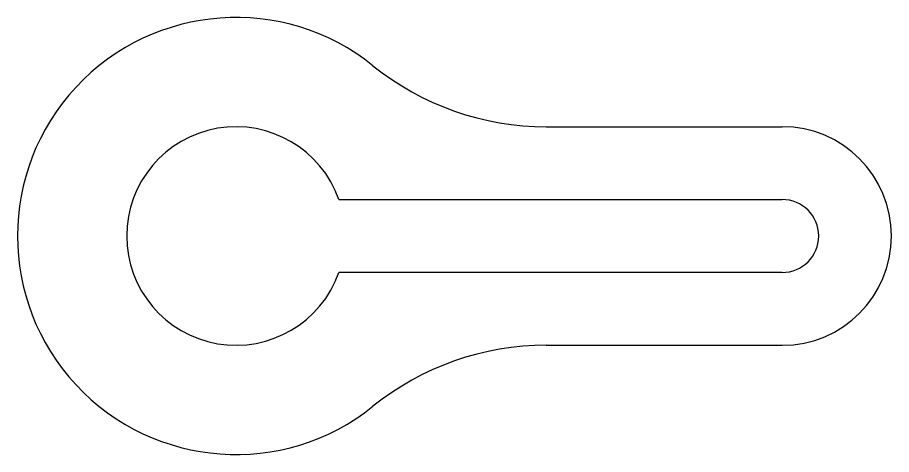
# Model space of a CAD drawing. Header units: inches. Extents: x -27 to 635, y -274 to 80.
# Drawn here: x -9.7 to 110.3, y -64.2 to -4.2 of the extents above; entities that cross this region are included whole.
import ezdxf

# ---------------------------------------------------------------- set-up
doc = ezdxf.new("R2010")
doc.units = ezdxf.units.IN
doc.header["$MEASUREMENT"] = 0

msp = doc.modelspace()

# ---------------------------------------------------------------- linework, layer by layer
for p, q in [((62.919, -19.207), (95.316, -19.207)), ((62.919, -49.207), (95.316, -49.207))]:
    msp.add_line(p, q)
for points in [[(34.458, -29.207), (95.316, -29.207)], [(95.316, -39.207), (34.458, -39.207)]]:
    msp.add_lwpolyline(points)
for centre, radius, start, end in [((20.316, -34.207), 30, 51.20675, 308.79325), ((62.919, 18.793), 38, 231.20675, 270), ((20.316, -34.207), 15, 19.47122, 340.52878), ((95.316, -34.207), 15, 270, 90), ((95.316, -34.207), 5, 270, 90), ((62.919, -87.207), 38, 90, 128.79325)]:
    msp.add_arc(centre, radius, start, end)

doc.saveas('drawing.dxf')
